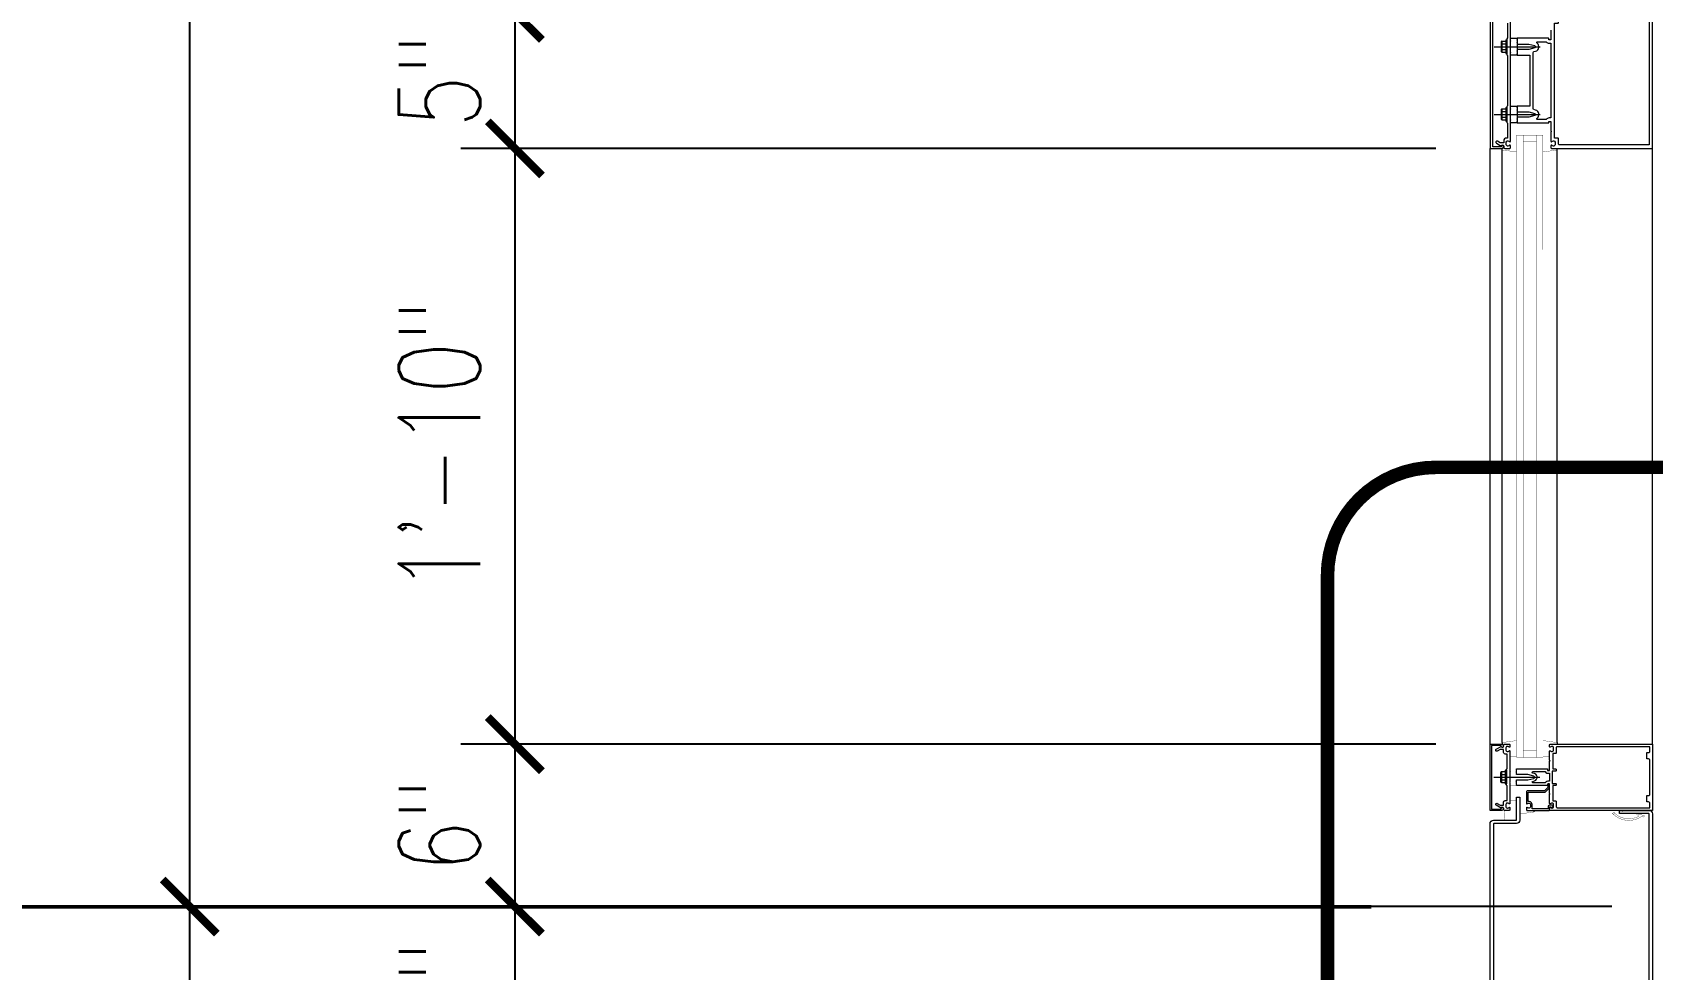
# Model space of a CAD drawing. Header units: inches. Extents: x 3850 to 5846, y -3 to 909.
# Drawn here: x 5069.4 to 5129.3, y 246.7 to 281.3 of the extents above; entities that cross this region are included whole.
import ezdxf

# ---------------------------------------------------------------- set-up
doc = ezdxf.new("R2010")
doc.units = ezdxf.units.IN
doc.header["$LTSCALE"] = 0.5
doc.header["$MEASUREMENT"] = 0
doc.linetypes.add('HIDDEN2', pattern=[0.1875, 0.125, -0.0625])
doc.layers.get('0').update_dxf_attribs({"lineweight": 18})
doc.layers.get('Defpoints').update_dxf_attribs({"color": 140, "lineweight": 18})
for name, color, linetype, lineweight in [('A-Anno-Dims', 211, 'Continuous', 18), ('A-Detl-Fine', 90, 'Continuous', 18), ('A-Detl-Iden', 151, 'Continuous', 25), ('A-Detl-Medm', 31, 'Continuous', 25), ('A-Detl-Thin', 150, 'Continuous', 18), ('A-Detl-Wide', 213, 'Continuous', 50)]:
    doc.layers.add(name, color=color, linetype=linetype, lineweight=lineweight)
doc.styles.add('Arch-Dim', font='romans.shx', dxfattribs={"width": 0.75})
doc.dimstyles.new('Aec-Arch-I-96', dxfattribs={"dimscale": 96, "dimtxt": 0.09375, "dimasz": 0.0625, "dimexe": 0.0625, "dimexo": 0.0625, "dimgap": 0.03125, "dimtad": 1, "dimdec": 4, "dimzin": 3, "dimdsep": 46, "dimlunit": 4, "dimtxsty": 'Arch-Dim', "dimblk": 'ARCHTICK', "dimcen": 0.09375, "dimazin": 2, "dimtfac": 0.75, "dimtdec": 4, "dimtix": 1, "dimtmove": 2, "dimatfit": 2, "dimfxl": 1, "dimtolj": 1, "dimtzin": 0, "dimarcsym": 0})

# ---------------------------------------------------------------- blocks, each defined once
blk = doc.blocks.new('_ArchTick')
at = {"color": 0, "linetype": 'ByBlock', "const_width": 0.15}
blk.add_lwpolyline([(-0.5, -0.5), (0.5, 0.5)], dxfattribs=at)
blk = doc.blocks.new('*D194')
at = {"layer": 'A-Anno-Dims', "color": 0, "lineweight": -2, "transparency": 16777216}
for p, q in [((5121.253, 249.002), (5073.253, 249.002)), ((5075.253, 57), (5075.253, 249.002)), ((5121.253, 57), (5073.253, 57))]:
    blk.add_line(p, q, dxfattribs=at)
at = {"layer": 'Defpoints', "color": 0, "transparency": 16777216}
for p in [(5075.253, 249.002), (5123.253, 249.002), (5123.253, 57)]:
    blk.add_point(p, dxfattribs=at)
at = {"layer": 'A-Anno-Dims', "color": 0, "lineweight": -2, "transparency": 16777216, "xscale": 2, "yscale": 2, "zscale": 2}
for p, rotation in [((5075.253, 249.002), 90), ((5075.253, 57), 270)]:
    blk.add_blockref('_ArchTick', p, dxfattribs=dict(at, rotation=rotation))
at = {"layer": 'A-Anno-Dims', "color": 0, "transparency": 16777216, "insert": (5072.467, 153.001), "char_height": 3, "attachment_point": 5, "rotation": 90, "style": 'Arch-Dim'}
blk.add_mtext('\\A1;16\'-0"', dxfattribs=at)
blk = doc.blocks.new('*D195')
at = {"layer": 'A-Anno-Dims', "color": 0, "lineweight": -2, "transparency": 16777216}
for p, q in [((5121.253, 409.004), (5073.253, 409.004)), ((5075.253, 249.002), (5075.253, 409.004)), ((5121.253, 249.002), (5073.253, 249.002))]:
    blk.add_line(p, q, dxfattribs=at)
at = {"layer": 'Defpoints', "color": 0, "transparency": 16777216}
for p in [(5075.253, 409.004), (5123.253, 409.004), (5123.253, 249.002)]:
    blk.add_point(p, dxfattribs=at)
at = {"layer": 'A-Anno-Dims', "color": 0, "lineweight": -2, "transparency": 16777216, "xscale": 2, "yscale": 2, "zscale": 2}
for p, rotation in [((5075.253, 409.004), 90), ((5075.253, 249.002), 270)]:
    blk.add_blockref('_ArchTick', p, dxfattribs=dict(at, rotation=rotation))
at = {"layer": 'A-Anno-Dims', "color": 0, "transparency": 16777216, "insert": (5072.467, 329.003), "char_height": 3, "attachment_point": 5, "rotation": 90, "style": 'Arch-Dim'}
blk.add_mtext('\\A1;13\'-4"', dxfattribs=at)
blk = doc.blocks.new('*D199')
at = {"layer": 'A-Anno-Dims', "color": 0, "lineweight": -2, "transparency": 16777216}
for p, q in [((5121.253, 810.25), (5061.252, 810.25)), ((5063.252, 57), (5063.252, 810.25)), ((5121.253, 57), (5061.252, 57))]:
    blk.add_line(p, q, dxfattribs=at)
at = {"layer": 'Defpoints', "color": 0, "transparency": 16777216}
for p in [(5063.252, 810.25), (5123.253, 810.25), (5123.253, 57)]:
    blk.add_point(p, dxfattribs=at)
at = {"layer": 'A-Anno-Dims', "color": 0, "lineweight": -2, "transparency": 16777216, "xscale": 2, "yscale": 2, "zscale": 2}
for p, rotation in [((5063.252, 810.25), 90), ((5063.252, 57), 270)]:
    blk.add_blockref('_ArchTick', p, dxfattribs=dict(at, rotation=rotation))
at = {"layer": 'A-Anno-Dims', "color": 0, "transparency": 16777216, "insert": (5059.627, 433.625), "char_height": 3, "attachment_point": 5, "rotation": 90, "style": 'Arch-Dim'}
blk.add_mtext('\\A1;62\'-9{\\H0.750000x;\\S1/4;}"', dxfattribs=at)
blk = doc.blocks.new('*D221')
at = {"layer": 'A-Detl-Wide', "color": 0, "lineweight": -2, "transparency": 16777216}
for p, q in [((5121.253, 356.003), (5085.253, 356.003)), ((5087.253, 356.003), (5087.253, 282)), ((5121.253, 282), (5085.253, 282))]:
    blk.add_line(p, q, dxfattribs=at)
at = {"layer": 'Defpoints', "color": 0, "transparency": 16777216}
for p in [(5123.253, 356.003), (5087.253, 282), (5123.253, 282)]:
    blk.add_point(p, dxfattribs=at)
at = {"layer": 'A-Detl-Wide', "color": 0, "lineweight": -2, "transparency": 16777216, "xscale": 2, "yscale": 2, "zscale": 2}
for p, rotation in [((5087.253, 356.003), 90), ((5087.253, 282), 270)]:
    blk.add_blockref('_ArchTick', p, dxfattribs=dict(at, rotation=rotation))
at = {"layer": 'A-Detl-Wide', "color": 0, "transparency": 16777216, "insert": (5084.467, 319.001), "char_height": 3, "attachment_point": 5, "rotation": 90, "style": 'Arch-Dim'}
blk.add_mtext('\\A1;6\'-2"', dxfattribs=at)
blk = doc.blocks.new('*D222')
at = {"layer": 'A-Detl-Wide', "color": 0, "lineweight": -2, "transparency": 16777216}
for p, q in [((5087.253, 282), (5087.253, 284)), ((5121.253, 282), (5085.253, 282)), ((5087.253, 282), (5087.253, 277)), ((5121.253, 277), (5085.253, 277)), ((5087.253, 277), (5087.253, 275))]:
    blk.add_line(p, q, dxfattribs=at)
at = {"layer": 'Defpoints', "color": 0, "transparency": 16777216}
for p in [(5123.253, 282), (5087.253, 277), (5123.253, 277)]:
    blk.add_point(p, dxfattribs=at)
at = {"layer": 'A-Detl-Wide', "color": 0, "lineweight": -2, "transparency": 16777216, "xscale": 2, "yscale": 2, "zscale": 2}
for p, rotation in [((5087.253, 282), 270), ((5087.253, 277), 90)]:
    blk.add_blockref('_ArchTick', p, dxfattribs=dict(at, rotation=rotation))
at = {"layer": 'A-Detl-Wide', "color": 0, "transparency": 16777216, "insert": (5084.467, 279.5), "char_height": 3, "attachment_point": 5, "rotation": 90, "style": 'Arch-Dim'}
blk.add_mtext('\\A1;5"', dxfattribs=at)
blk = doc.blocks.new('*D223')
at = {"layer": 'A-Detl-Wide', "color": 0, "lineweight": -2, "transparency": 16777216}
for p, q in [((5121.253, 277), (5085.253, 277)), ((5087.253, 277), (5087.253, 255)), ((5121.253, 255), (5085.253, 255))]:
    blk.add_line(p, q, dxfattribs=at)
at = {"layer": 'Defpoints', "color": 0, "transparency": 16777216}
for p in [(5123.253, 277), (5087.253, 255), (5123.253, 255)]:
    blk.add_point(p, dxfattribs=at)
at = {"layer": 'A-Detl-Wide', "color": 0, "lineweight": -2, "transparency": 16777216, "xscale": 2, "yscale": 2, "zscale": 2}
for p, rotation in [((5087.253, 277), 90), ((5087.253, 255), 270)]:
    blk.add_blockref('_ArchTick', p, dxfattribs=dict(at, rotation=rotation))
at = {"layer": 'A-Detl-Wide', "color": 0, "transparency": 16777216, "insert": (5084.467, 266), "char_height": 3, "attachment_point": 5, "rotation": 90, "style": 'Arch-Dim'}
blk.add_mtext('\\A1;1\'-10"', dxfattribs=at)
blk = doc.blocks.new('*D224')
at = {"layer": 'A-Detl-Wide', "color": 0, "lineweight": -2, "transparency": 16777216}
for p, q in [((5121.253, 255), (5085.253, 255)), ((5087.253, 255), (5087.253, 249.003)), ((5127.754, 249.003), (5085.253, 249.003))]:
    blk.add_line(p, q, dxfattribs=at)
at = {"layer": 'Defpoints', "color": 0, "transparency": 16777216}
for p in [(5123.253, 255), (5087.253, 249.003), (5129.754, 249.003)]:
    blk.add_point(p, dxfattribs=at)
at = {"layer": 'A-Detl-Wide', "color": 0, "lineweight": -2, "transparency": 16777216, "xscale": 2, "yscale": 2, "zscale": 2}
for p, rotation in [((5087.253, 255), 90), ((5087.253, 249.003), 270)]:
    blk.add_blockref('_ArchTick', p, dxfattribs=dict(at, rotation=rotation))
at = {"layer": 'A-Detl-Wide', "color": 0, "transparency": 16777216, "insert": (5084.467, 252.001), "char_height": 3, "attachment_point": 5, "rotation": 90, "style": 'Arch-Dim'}
blk.add_mtext('\\A1;6"', dxfattribs=at)
blk = doc.blocks.new('*D225')
at = {"layer": 'A-Detl-Wide', "color": 0, "lineweight": -2, "transparency": 16777216}
for p, q in [((5127.754, 249.003), (5085.253, 249.003)), ((5087.253, 249.003), (5087.253, 243)), ((5121.253, 243), (5085.253, 243))]:
    blk.add_line(p, q, dxfattribs=at)
at = {"layer": 'Defpoints', "color": 0, "transparency": 16777216}
for p in [(5129.754, 249.003), (5087.253, 243), (5123.253, 243)]:
    blk.add_point(p, dxfattribs=at)
at = {"layer": 'A-Detl-Wide', "color": 0, "lineweight": -2, "transparency": 16777216, "xscale": 2, "yscale": 2, "zscale": 2}
for p, rotation in [((5087.253, 249.003), 90), ((5087.253, 243), 270)]:
    blk.add_blockref('_ArchTick', p, dxfattribs=dict(at, rotation=rotation))
at = {"layer": 'A-Detl-Wide', "color": 0, "transparency": 16777216, "insert": (5084.467, 246.001), "char_height": 3, "attachment_point": 5, "rotation": 90, "style": 'Arch-Dim'}
blk.add_mtext('\\A1;6"', dxfattribs=at)

msp = doc.modelspace()

# ---------------------------------------------------------------- linework, layer by layer
at = {"layer": 'A-Detl-Fine'}
for p, q in [((5123.40825, 280.74998), (5125.10206, 280.74998)), ((5123.65936, 280.90897), (5123.65936, 280.6046)), ((5123.67165, 280.94338), (5123.69036, 280.94338)), ((5123.67165, 280.57019), (5123.69036, 280.57019)), ((5123.69036, 280.94338), (5123.69036, 280.57019)), ((5123.69428, 280.9597), (5123.83396, 280.9597)), ((5123.69428, 280.85825), (5123.83396, 280.85825)), ((5123.69428, 280.65533), (5123.83396, 280.65533)), ((5123.69428, 280.55387), (5123.83396, 280.55387)), ((5123.83396, 281.00679), (5123.87396, 281.00679)), ((5123.83396, 281.00679), (5123.83396, 280.50679)), ((5123.87396, 281.00679), (5123.87396, 280.50679)), ((5123.83396, 280.50679), (5123.87396, 280.50679)), ((5123.40825, 278.24998), (5125.10206, 278.24998)), ((5123.65936, 278.40897), (5123.65936, 278.1046)), ((5123.67165, 278.44338), (5123.69036, 278.44338)), ((5123.69036, 278.44338), (5123.69036, 278.07019)), ((5123.69428, 278.4597), (5123.83396, 278.4597)), ((5123.69428, 278.35825), (5123.83396, 278.35825)), ((5123.69428, 278.15533), (5123.83396, 278.15533)), ((5123.83396, 278.50679), (5123.83396, 278.00679)), ((5123.83396, 278.50679), (5123.87396, 278.50679)), ((5123.87396, 278.50679), (5123.87396, 278.00679)), ((5123.67165, 278.07019), (5123.69036, 278.07019)), ((5123.69428, 278.05387), (5123.83396, 278.05387)), ((5123.83396, 278.00679), (5123.87396, 278.00679)), ((5123.70252, 276.94097), (5123.70252, 277.00176)), ((5123.70291, 255.05899), (5123.70252, 276.94097)), ((5125.73466, 276.94097), (5125.73466, 276.99998)), ((5125.73505, 255.05899), (5125.73466, 276.94097)), ((5123.70291, 255.05899), (5123.70291, 254.9982)), ((5125.73505, 255.05899), (5125.73505, 254.99998)), ((5123.39157, 253.77844), (5125.08538, 253.77844)), ((5123.64267, 253.93743), (5123.64267, 253.63306)), ((5123.65497, 253.97184), (5123.67367, 253.97184)), ((5123.65497, 253.59865), (5123.67367, 253.59865)), ((5123.67367, 253.97184), (5123.67367, 253.59865)), ((5123.6776, 253.98816), (5123.81728, 253.98816)), ((5123.6776, 253.88671), (5123.81728, 253.88671)), ((5123.6776, 253.68379), (5123.81728, 253.68379)), ((5123.81728, 254.03525), (5123.85728, 254.03525)), ((5123.81728, 254.03525), (5123.81728, 253.53525)), ((5123.85728, 254.03525), (5123.85728, 253.53525)), ((5123.6776, 253.58233), (5123.81728, 253.58233)), ((5123.81728, 253.53525), (5123.85728, 253.53525)), ((5124.87998, 252.49791), (5124.87998, 252.55655))]:
    msp.add_line(p, q, dxfattribs=at)
for points in [[(5124.00275, 281.06298), (5124.25275, 281.06298), (5124.25275, 280.43698), (5124.00275, 280.43698)], [(5124.00275, 278.56298), (5124.25275, 278.56298), (5124.25275, 277.93698), (5124.00275, 277.93698)]]:
    msp.add_lwpolyline(points, close=True, dxfattribs=at)
at = {"layer": 'A-Detl-Fine', "const_width": 0.01111}
for points in [[(5124.23022, 276.86619), (5123.70252, 276.94097)], [(5123.98591, 277.46867), (5124.23022, 277.46867)], [(5125.45127, 277.46867), (5125.20695, 277.46867)], [(5125.20695, 276.86619), (5125.73466, 276.94097)], [(5124.23061, 255.13377), (5123.70291, 255.05899)], [(5125.20734, 255.13377), (5125.73505, 255.05899)], [(5123.9863, 254.53129), (5124.23061, 254.53129)], [(5125.45166, 254.53129), (5125.20734, 254.53129)], [(5124.23037, 254.08431), (5123.98607, 254.08431)], [(5123.98607, 253.47257), (5124.23037, 253.47257)], [(5124.59659, 253.02561), (5124.35228, 253.02561)], [(5123.78952, 252.37798), (5123.78678, 252.44095), (5123.77855, 252.50331), (5123.76483, 252.56446)], [(5123.98583, 252.90911), (5124.23014, 252.90911)], [(5124.23014, 252.5573), (5123.98583, 252.5573)], [(5124.35228, 252.42311), (5124.87998, 252.49791)], [(5124.87998, 252.55655), (5124.76699, 252.55655)], [(5128.12361, 252.55692), (5127.17669, 252.55692)], [(5127.17669, 252.55692), (5127.17669, 252.45919)], [(5127.17669, 252.45919), (5127.76303, 252.45919)], [(5127.76312, 252.45736), (5127.80696, 252.41263), (5127.85413, 252.3714), (5127.90433, 252.33384), (5127.95724, 252.3001), (5128.01254, 252.27034), (5128.0699, 252.24472), (5128.12902, 252.22341), (5128.18957, 252.20655), (5128.25124, 252.19432), (5128.3137, 252.18686), (5128.37664, 252.18433)], [(5127.8111, 252.49634), (5128.15392, 252.49634)], [(5127.81131, 252.49486), (5127.85606, 252.44954), (5127.90438, 252.40831), (5127.95591, 252.37132), (5128.01031, 252.33875), (5128.06719, 252.31075), (5128.12623, 252.28748), (5128.18704, 252.2691), (5128.24929, 252.25577), (5128.31261, 252.24766), (5128.37664, 252.24492)], [(5128.12361, 252.55692), (5128.13888, 252.55278), (5128.14975, 252.5419), (5128.1539, 252.52664)], [(5128.15392, 252.49634), (5128.15392, 252.52664)], [(5128.66224, 252.43561), (5128.65738, 252.43429), (5128.65392, 252.43083), (5128.65261, 252.42598)], [(5128.65261, 252.42598), (5128.65307, 252.42305), (5128.65439, 252.42042), (5128.65644, 252.41831)], [(5128.65642, 252.41829), (5128.75062, 252.34302)], [(5128.66477, 252.43527), (5128.66394, 252.43544), (5128.66308, 252.43556), (5128.66224, 252.43561)], [(5128.92975, 252.36951), (5128.66477, 252.43529)], [(5123.76483, 252.1915), (5123.77855, 252.25265), (5123.78678, 252.31501), (5123.78952, 252.37798)], [(5128.37664, 252.24492), (5128.45505, 252.24913), (5128.5326, 252.26148), (5128.60844, 252.28155), (5128.68171, 252.3089), (5128.75155, 252.34311)], [(5128.37664, 252.18433), (5128.44694, 252.18762), (5128.51702, 252.19726), (5128.58625, 252.2129), (5128.65402, 252.23423), (5128.71972, 252.26089), (5128.78272, 252.29255), (5128.8424, 252.32888)], [(5128.84221, 252.32881), (5128.91514, 252.3107)], [(5128.91518, 252.31068), (5128.91716, 252.31037), (5128.91926, 252.31016), (5128.92133, 252.31008)], [(5128.92133, 252.31008), (5128.9366, 252.31423), (5128.94748, 252.32511), (5128.95163, 252.34039)], [(5128.95163, 252.34039), (5128.94882, 252.35311), (5128.94114, 252.36332), (5128.92973, 252.36951)]]:
    msp.add_lwpolyline(points, dxfattribs=at)
at = {"layer": 'A-Detl-Fine', "linetype": 'Continuous', "const_width": 0.01111}
for points in [[(5124.23037, 254.02324), (5124.23037, 254.08431)], [(5124.23037, 253.47257), (5124.23037, 253.53366)]]:
    msp.add_lwpolyline(points, dxfattribs=at)
at = {"layer": 'A-Detl-Fine'}
for centre, radius, start, end in [((5123.71367, 280.90897), 0.05431, 110.9107, 249.0893), ((5123.71367, 280.6046), 0.05431, 110.9107, 249.0893), ((5123.82421, 280.75679), 0.16485, 142.0123, 217.9877), ((5123.71367, 278.40897), 0.05431, 110.9107, 249.0893), ((5123.71367, 278.1046), 0.05431, 110.9107, 249.0893), ((5123.82421, 278.25679), 0.16485, 142.0123, 217.9877), ((5123.69698, 253.93743), 0.05431, 110.9107, 249.0893), ((5123.69698, 253.63306), 0.05431, 110.9107, 249.0893), ((5123.80752, 253.78525), 0.16485, 142.0123, 217.9877)]:
    msp.add_arc(centre, radius, start, end, dxfattribs=at)
at = {"layer": 'A-Detl-Iden', "linetype": 'HIDDEN2', "const_width": 0.5, "flags": 128}
msp.add_lwpolyline([(5117.25316, 188.24998, 0.41421356), (5121.25316, 184.24998), (5253.67344, 184.24998, 0.41421356), (5257.67344, 188.24998), (5257.67344, 261.22074, 0.41421356), (5253.67344, 265.22074), (5121.25316, 265.22074, 0.41421356), (5117.25316, 261.22074)], format="xyb", close=True, dxfattribs=at)
at = {"layer": 'A-Detl-Medm', "linetype": 'Continuous', "const_width": 0.01111}
for points in [[(5124.23056, 254.51137), (5124.22998, 277.48859)], [(5125.2072, 277.48859), (5124.22998, 277.48859)], [(5124.47488, 254.51137), (5124.47429, 277.48859)], [(5124.9629, 277.2443), (5124.47429, 277.2443)], [(5124.9629, 277.48859), (5124.96349, 254.51137)], [(5125.2072, 277.48859), (5125.20759, 254.51137)], [(5125.20759, 254.51137), (5124.23037, 254.51137)], [(5124.96329, 254.75567), (5124.47468, 254.75567)]]:
    msp.add_lwpolyline(points, dxfattribs=at)
at = {"layer": 'A-Detl-Thin'}
for p, q in [((5123.25314, 254.99998), (5123.25275, 276.99998)), ((5123.68664, 277.00002), (5123.71621, 277.00803)), ((5123.68664, 276.99998), (5123.68664, 277.00002)), ((5129.25346, 254.99998), (5129.25292, 276.99969)), ((5123.25314, 252.55692), (5123.25314, 254.99998)), ((5123.25314, 254.99998), (5123.68703, 254.99998)), ((5123.6675, 254.9511), (5123.31178, 254.9511)), ((5123.31178, 254.9511), (5123.31178, 252.60578)), ((5123.6675, 254.9218), (5123.6675, 254.9511)), ((5123.66752, 254.9218), (5123.6675, 254.9218)), ((5123.67285, 254.90209), (5123.66752, 254.9218)), ((5123.68686, 254.88808), (5123.67285, 254.90209)), ((5123.70657, 254.88274), (5123.68686, 254.88808)), ((5123.68703, 254.99998), (5123.68703, 254.99994)), ((5123.68703, 254.99994), (5123.7166, 254.99193)), ((5123.72628, 254.88807), (5123.70657, 254.88274)), ((5123.7166, 254.99193), (5123.73762, 254.97091)), ((5123.74029, 254.90208), (5123.72628, 254.88807)), ((5123.73762, 254.97091), (5123.74565, 254.94134)), ((5123.74563, 254.9218), (5123.74029, 254.90208)), ((5123.74567, 254.9218), (5123.74563, 254.9218)), ((5123.74565, 254.94134), (5123.74567, 254.94134)), ((5123.74567, 254.94134), (5123.74567, 254.9218)), ((5125.45188, 254.9003), (5125.45188, 254.98043)), ((5125.45188, 254.98043), (5125.45192, 254.98043)), ((5125.45192, 254.9003), (5125.45188, 254.9003)), ((5125.45192, 254.98043), (5125.45458, 254.99028)), ((5125.45636, 254.88977), (5125.45192, 254.9003)), ((5125.45458, 254.99028), (5125.46158, 254.99728)), ((5125.46635, 254.88564), (5125.45636, 254.88977)), ((5125.46158, 254.99728), (5125.47143, 254.99994)), ((5125.47693, 254.89), (5125.46635, 254.88564)), ((5125.47143, 254.99994), (5125.47143, 254.99998)), ((5125.47143, 254.99998), (5129.25329, 254.99998)), ((5125.47698, 254.88998), (5125.47693, 254.89)), ((5125.49528, 254.90409), (5125.47698, 254.88998)), ((5125.51644, 254.91289), (5125.49528, 254.90409)), ((5125.53935, 254.9159), (5125.51644, 254.91289)), ((5125.54961, 254.91592), (5125.53935, 254.91592)), ((5125.53935, 254.91592), (5125.53935, 254.9159)), ((5125.57427, 254.90926), (5125.54961, 254.91592)), ((5125.5918, 254.89172), (5125.57427, 254.90926)), ((5125.59845, 254.86707), (5125.5918, 254.89172)), ((5125.59847, 254.86707), (5125.59845, 254.86707)), ((5125.59847, 254.78108), (5125.59847, 254.86707)), ((5125.69622, 254.87294), (5125.6962, 254.87294)), ((5125.6962, 254.87294), (5125.6962, 254.6726)), ((5125.70021, 254.88773), (5125.69622, 254.87294)), ((5125.71072, 254.89824), (5125.70021, 254.88773)), ((5125.72551, 254.90223), (5125.71072, 254.89824)), ((5129.15556, 254.90225), (5125.72551, 254.90225)), ((5125.72551, 254.90225), (5125.72551, 254.90223)), ((5129.15556, 254.7459), (5129.15556, 254.90225)), ((5129.25329, 254.99998), (5129.25329, 252.55692)), ((5125.45188, 254.40387), (5125.45188, 254.74785)), ((5125.45188, 254.74785), (5125.45192, 254.74785)), ((5125.46655, 254.38921), (5125.45188, 254.40387)), ((5125.45188, 254.37455), (5125.46655, 254.38921)), ((5125.45188, 254.03546), (5125.45188, 254.37455)), ((5125.45192, 254.74785), (5125.45636, 254.75838)), ((5125.45636, 254.75838), (5125.46635, 254.7625)), ((5125.46635, 254.7625), (5125.47693, 254.75815)), ((5125.47693, 254.75815), (5125.47693, 254.75821)), ((5125.47693, 254.75821), (5125.49523, 254.74407)), ((5125.49523, 254.74407), (5125.5164, 254.73526)), ((5125.5164, 254.73526), (5125.53933, 254.73223)), ((5125.53933, 254.73223), (5125.53935, 254.73221)), ((5125.53935, 254.73221), (5125.54961, 254.73221)), ((5125.54961, 254.73223), (5125.57427, 254.73889)), ((5125.54961, 254.73221), (5125.54961, 254.73223)), ((5125.67665, 254.65305), (5125.57404, 254.65305)), ((5125.57404, 254.65305), (5125.57404, 254.08431)), ((5125.57427, 254.73889), (5125.5918, 254.75642)), ((5125.5918, 254.75642), (5125.59845, 254.78108)), ((5125.59845, 254.78108), (5125.59847, 254.78108)), ((5125.6865, 254.65575), (5125.67665, 254.65309)), ((5125.67665, 254.65309), (5125.67665, 254.65305)), ((5125.6935, 254.66275), (5125.6865, 254.65575)), ((5125.69618, 254.6726), (5125.6935, 254.66275)), ((5125.6962, 254.6726), (5125.69618, 254.6726)), ((5129.03829, 254.45761), (5129.03829, 254.68726)), ((5129.03829, 254.68726), (5129.09693, 254.68726)), ((5129.09693, 254.45761), (5129.03829, 254.45761)), ((5129.09693, 254.68728), (5129.12651, 254.69528)), ((5129.09693, 254.68726), (5129.09693, 254.68728)), ((5129.09693, 254.45759), (5129.09693, 254.45761)), ((5129.12651, 254.44959), (5129.09693, 254.45759)), ((5129.12651, 254.69528), (5129.14754, 254.71632)), ((5129.14754, 254.42856), (5129.12651, 254.44959)), ((5129.14754, 254.71632), (5129.15553, 254.7459)), ((5129.15553, 254.39897), (5129.14754, 254.42856)), ((5129.15553, 254.7459), (5129.15556, 254.7459)), ((5129.15556, 254.39897), (5129.15553, 254.39897)), ((5129.15556, 253.15791), (5129.15556, 254.39897)), ((5124.2157, 254.03057), (5124.23037, 254.04522)), ((5124.23037, 254.01591), (5124.2157, 254.03057)), ((5124.2157, 253.92991), (5124.23037, 253.94457)), ((5124.23037, 253.91526), (5124.2157, 253.92991)), ((5124.2157, 253.62697), (5124.23037, 253.64164)), ((5124.23037, 253.61231), (5124.2157, 253.62697)), ((5124.23037, 254.04522), (5124.23037, 254.08431)), ((5124.23037, 254.08431), (5125.36785, 254.08431)), ((5124.23037, 253.94457), (5124.23037, 254.01591)), ((5124.23037, 253.87617), (5124.23037, 253.91526)), ((5124.65057, 253.87617), (5124.23037, 253.87617)), ((5124.23037, 253.64164), (5124.23037, 253.68073)), ((5124.23037, 253.68073), (5124.65057, 253.68073)), ((5124.23037, 253.54099), (5124.23037, 253.61231)), ((5124.86371, 253.81905), (5124.65057, 253.87617)), ((5124.65057, 253.68073), (5124.86371, 253.73783)), ((5124.81076, 253.94786), (5124.81416, 253.9736)), ((5124.83111, 253.92897), (5124.81076, 253.94786)), ((5124.81077, 253.60904), (5124.83113, 253.62791)), ((5124.81416, 253.58329), (5124.81077, 253.60904)), ((5124.81416, 253.9736), (5124.8387, 253.98656)), ((5124.83113, 253.92895), (5124.83111, 253.92897)), ((5124.88902, 253.91345), (5124.83113, 253.92895)), ((5124.83113, 253.62793), (5124.88902, 253.64345)), ((5124.83113, 253.62791), (5124.83113, 253.62793)), ((5124.8387, 253.98656), (5124.8387, 253.9866)), ((5124.8387, 253.9866), (5125.29165, 253.9866)), ((5124.86371, 253.81903), (5124.86371, 253.81905)), ((5124.8914, 253.79552), (5124.86371, 253.81903)), ((5124.86371, 253.73785), (5124.8914, 253.76136)), ((5124.86371, 253.73783), (5124.86371, 253.73785)), ((5124.889, 253.91343), (5124.88902, 253.91345)), ((5124.93975, 253.88879), (5124.889, 253.91343)), ((5124.889, 253.64345), (5124.93975, 253.66809)), ((5124.88902, 253.64345), (5124.889, 253.64345)), ((5124.8914, 253.76136), (5124.8914, 253.79552)), ((5124.97358, 253.85022), (5124.93975, 253.88879)), ((5124.93975, 253.66809), (5124.97358, 253.70666)), ((5124.9905, 253.8033), (5124.97358, 253.85022)), ((5124.97358, 253.70666), (5124.9905, 253.75359)), ((5124.9905, 253.75359), (5124.9905, 253.8033)), ((5125.29165, 253.9866), (5125.29165, 253.98664)), ((5125.29165, 253.98664), (5125.31562, 253.95543)), ((5125.31567, 253.60153), (5125.29166, 253.57034)), ((5125.31562, 253.95543), (5125.34866, 253.93518)), ((5125.34872, 253.62175), (5125.31567, 253.60153)), ((5125.34866, 253.93518), (5125.38735, 253.92798)), ((5125.38741, 253.62892), (5125.34872, 253.62175)), ((5125.36785, 254.08431), (5125.37277, 254.08297)), ((5125.37277, 254.08297), (5125.37627, 254.07947)), ((5125.37627, 254.07947), (5125.37761, 254.07455)), ((5125.37761, 254.07455), (5125.37763, 254.07455)), ((5125.37763, 254.07455), (5125.37763, 254.03546)), ((5125.37763, 254.03546), (5125.37765, 254.03546)), ((5125.37765, 254.03546), (5125.37897, 254.03053)), ((5125.37897, 254.03053), (5125.38247, 254.02703)), ((5125.38247, 254.02703), (5125.38739, 254.02571)), ((5125.38735, 253.92798), (5125.38739, 253.92796)), ((5125.38739, 254.02571), (5125.38739, 254.02567)), ((5125.38739, 254.02567), (5125.44212, 254.02567)), ((5125.38739, 253.92796), (5125.45188, 253.92796)), ((5125.45188, 253.62894), (5125.38739, 253.62894)), ((5125.38739, 253.62894), (5125.38741, 253.62892)), ((5125.44212, 254.02569), (5125.44705, 254.02703)), ((5125.44212, 254.02567), (5125.44212, 254.02569)), ((5125.44705, 254.02703), (5125.45055, 254.03053)), ((5125.45055, 254.03053), (5125.45188, 254.03546)), ((5125.45188, 253.92796), (5125.45188, 253.62894)), ((5125.67665, 254.00615), (5125.54961, 254.00615)), ((5125.54961, 254.00615), (5125.54961, 253.55076)), ((5125.57404, 254.08431), (5125.67665, 254.08431)), ((5125.67665, 254.08431), (5125.67665, 254.08429)), ((5125.67665, 254.08429), (5125.6865, 254.08162)), ((5125.6865, 254.00883), (5125.67665, 254.00617)), ((5125.67665, 254.00617), (5125.67665, 254.00615)), ((5125.6865, 254.08162), (5125.6935, 254.07461)), ((5125.6935, 254.01583), (5125.6865, 254.00883)), ((5125.6935, 254.07461), (5125.69616, 254.06477)), ((5125.69618, 254.02567), (5125.6935, 254.01583)), ((5125.69616, 254.06477), (5125.6962, 254.06477)), ((5125.6962, 254.02567), (5125.69618, 254.02567)), ((5125.6962, 254.06477), (5125.6962, 254.02567)), ((5124.2157, 253.52633), (5124.23037, 253.54099)), ((5124.23037, 253.51166), (5124.2157, 253.52633)), ((5124.23037, 253.47257), (5124.23037, 253.51166)), ((5125.36785, 253.47257), (5124.23037, 253.47257)), ((5124.59686, 253.22341), (5124.59682, 253.22339)), ((5124.59682, 253.22339), (5124.59682, 252.80904)), ((5124.60485, 253.25299), (5124.59686, 253.22341)), ((5124.62588, 253.27401), (5124.60485, 253.25299)), ((5124.65546, 253.28199), (5124.62588, 253.27401)), ((5125.26329, 253.28201), (5124.65546, 253.28201)), ((5124.65546, 253.28201), (5124.65546, 253.28199)), ((5124.65546, 252.88331), (5124.65546, 253.22339)), ((5124.65546, 253.22339), (5125.26329, 253.22339)), ((5124.8387, 253.57032), (5124.81416, 253.58329)), ((5124.8387, 253.5703), (5124.8387, 253.57032)), ((5125.29165, 253.5703), (5124.8387, 253.5703)), ((5125.38544, 253.40417), (5125.26329, 253.28201)), ((5125.26329, 253.22339), (5125.2785, 253.2254)), ((5125.2785, 253.2254), (5125.29256, 253.23122)), ((5125.29166, 253.57034), (5125.29165, 253.5703)), ((5125.29256, 253.23122), (5125.30474, 253.24056)), ((5125.30474, 253.24056), (5125.30476, 253.24056)), ((5125.30476, 253.24056), (5125.42689, 253.3627)), ((5125.37277, 253.47394), (5125.36785, 253.47261)), ((5125.36785, 253.47261), (5125.36785, 253.47257)), ((5125.37627, 253.47743), (5125.37277, 253.47394)), ((5125.37761, 253.48235), (5125.37627, 253.47743)), ((5125.37763, 253.48235), (5125.37761, 253.48235)), ((5125.37765, 253.52144), (5125.37763, 253.52144)), ((5125.37763, 253.52144), (5125.37763, 253.48235)), ((5125.37897, 253.52637), (5125.37765, 253.52144)), ((5125.38247, 253.52987), (5125.37897, 253.52637)), ((5125.38739, 253.53119), (5125.38247, 253.52987)), ((5125.38548, 253.51166), (5125.38544, 253.51166)), ((5125.38544, 253.51166), (5125.38544, 253.40417)), ((5125.38814, 253.52151), (5125.38548, 253.51166)), ((5125.44212, 253.53121), (5125.38739, 253.53121)), ((5125.38739, 253.53121), (5125.38739, 253.53119)), ((5125.39514, 253.52851), (5125.38814, 253.52151)), ((5125.40499, 253.53117), (5125.39514, 253.52851)), ((5125.42454, 253.53121), (5125.40499, 253.53121)), ((5125.40499, 253.53121), (5125.40499, 253.53117)), ((5125.42454, 253.53119), (5125.42454, 253.53121)), ((5125.43439, 253.52852), (5125.42454, 253.53119)), ((5125.42689, 253.36272), (5125.43623, 253.3749)), ((5125.42689, 253.3627), (5125.42689, 253.36272)), ((5125.4414, 253.52151), (5125.43439, 253.52852)), ((5125.43623, 253.3749), (5125.44206, 253.38896)), ((5125.44407, 253.51166), (5125.4414, 253.52151)), ((5125.44206, 253.38896), (5125.44407, 253.40417)), ((5125.44705, 253.52987), (5125.44212, 253.53121)), ((5125.44408, 253.51166), (5125.44407, 253.51166)), ((5125.44407, 253.40417), (5125.44408, 253.40417)), ((5125.44408, 253.40417), (5125.44408, 253.51166)), ((5125.45055, 253.52637), (5125.44705, 253.52987)), ((5125.45188, 253.52144), (5125.45055, 253.52637)), ((5125.45188, 253.18234), (5125.45188, 253.52144)), ((5125.46655, 253.16769), (5125.45188, 253.18234)), ((5125.45188, 253.15303), (5125.46655, 253.16769)), ((5125.45188, 252.80904), (5125.45188, 253.15303)), ((5125.54961, 253.55076), (5125.67665, 253.55076)), ((5125.67665, 253.47257), (5125.57404, 253.47257)), ((5125.57404, 253.47257), (5125.57404, 252.90383)), ((5125.67665, 253.55076), (5125.67665, 253.55074)), ((5125.67665, 253.55074), (5125.6865, 253.54806)), ((5125.6865, 253.47527), (5125.67665, 253.47261)), ((5125.67665, 253.47261), (5125.67665, 253.47257)), ((5125.6865, 253.54806), (5125.6935, 253.54106)), ((5125.6935, 253.48227), (5125.6865, 253.47527)), ((5125.6935, 253.54106), (5125.69616, 253.53121)), ((5125.69618, 253.49212), (5125.6935, 253.48227)), ((5125.69616, 253.53121), (5125.6962, 253.53121)), ((5125.6962, 253.49212), (5125.69618, 253.49212)), ((5125.6962, 253.53121), (5125.6962, 253.49212)), ((5129.03829, 252.86964), (5129.03829, 253.09927)), ((5129.03829, 253.09927), (5129.09693, 253.09927)), ((5129.09693, 253.09929), (5129.12651, 253.10729)), ((5129.09693, 253.09927), (5129.09693, 253.09929)), ((5129.12651, 253.10729), (5129.14754, 253.12833)), ((5129.14754, 253.12833), (5129.15553, 253.15791)), ((5129.15553, 253.15791), (5129.15556, 253.15791)), ((5123.68703, 252.55692), (5123.25314, 252.55692)), ((5123.31178, 252.60578), (5123.6675, 252.60578)), ((5123.6675, 252.60578), (5123.6675, 252.63511)), ((5123.6675, 252.63511), (5123.66752, 252.63511)), ((5123.66752, 252.63511), (5123.67286, 252.65483)), ((5123.67286, 252.65483), (5123.68686, 252.66883)), ((5123.68686, 252.66883), (5123.70657, 252.67416)), ((5123.7166, 252.56497), (5123.68703, 252.55696)), ((5123.68703, 252.55696), (5123.68703, 252.55692)), ((5123.70657, 252.67416), (5123.72628, 252.66882)), ((5123.73762, 252.58599), (5123.7166, 252.56497)), ((5123.72628, 252.66882), (5123.74029, 252.65481)), ((5123.74563, 252.61556), (5123.73762, 252.58599)), ((5123.74029, 252.65481), (5123.74563, 252.63511)), ((5123.74563, 252.63511), (5123.74567, 252.63511)), ((5123.74567, 252.61556), (5123.74563, 252.61556)), ((5123.74567, 252.63511), (5123.74567, 252.61556)), ((5124.59682, 252.80904), (5124.59686, 252.80904)), ((5124.59686, 252.6566), (5124.59682, 252.6566)), ((5124.59682, 252.6566), (5124.59682, 252.57647)), ((5124.59682, 252.57647), (5124.59686, 252.57647)), ((5124.59686, 252.80904), (5124.60129, 252.7985)), ((5124.60129, 252.66713), (5124.59686, 252.6566)), ((5124.59686, 252.57647), (5124.59951, 252.56662)), ((5124.59951, 252.56662), (5124.60651, 252.55962)), ((5124.60129, 252.7985), (5124.61129, 252.79437)), ((5124.61129, 252.67126), (5124.60129, 252.66713)), ((5124.60651, 252.55962), (5124.61637, 252.55696)), ((5124.61129, 252.79437), (5124.62186, 252.79873)), ((5124.62186, 252.66691), (5124.61129, 252.67126)), ((5124.61637, 252.55696), (5124.61637, 252.55692)), ((5124.61637, 252.55692), (5125.43236, 252.55692)), ((5124.62186, 252.79873), (5124.6219, 252.79871)), ((5124.64018, 252.65285), (5124.62186, 252.66696)), ((5124.62186, 252.66696), (5124.62186, 252.66691)), ((5124.6219, 252.79871), (5124.64022, 252.81282)), ((5124.66134, 252.64403), (5124.64018, 252.65285)), ((5124.64022, 252.81282), (5124.66138, 252.82162)), ((5124.69455, 252.88331), (5124.65546, 252.88331)), ((5124.68426, 252.64098), (5124.66134, 252.64403)), ((5124.66138, 252.82162), (5124.68428, 252.82466)), ((5124.68428, 252.64096), (5124.68426, 252.64098)), ((5124.68428, 252.82466), (5124.68428, 252.82467)), ((5124.68428, 252.82467), (5124.69455, 252.82467)), ((5124.69455, 252.64096), (5124.68428, 252.64096)), ((5124.69455, 252.8833), (5124.69455, 252.88331)), ((5124.7488, 252.86864), (5124.69455, 252.8833)), ((5124.69455, 252.82467), (5124.69455, 252.82466)), ((5124.69455, 252.82466), (5124.71919, 252.81798)), ((5124.71919, 252.64766), (5124.69455, 252.64098)), ((5124.69455, 252.64098), (5124.69455, 252.64096)), ((5124.71919, 252.81798), (5124.73671, 252.80046)), ((5124.73671, 252.66517), (5124.71919, 252.64766)), ((5124.73671, 252.80046), (5124.74339, 252.77582)), ((5124.74339, 252.68981), (5124.73671, 252.66517)), ((5124.74339, 252.77582), (5124.74341, 252.77582)), ((5124.74341, 252.68981), (5124.74339, 252.68981)), ((5124.74341, 252.77582), (5124.74341, 252.68981)), ((5124.78737, 252.83007), (5124.7488, 252.86864)), ((5124.80202, 252.77582), (5124.78737, 252.83007)), ((5124.80204, 252.77582), (5124.80202, 252.77582)), ((5124.80204, 252.61556), (5124.80204, 252.77582)), ((5125.39326, 252.61556), (5124.80204, 252.61556)), ((5125.39328, 252.69083), (5125.39326, 252.69081)), ((5125.39326, 252.69081), (5125.39326, 252.61556)), ((5125.40128, 252.7204), (5125.39328, 252.69083)), ((5125.4223, 252.74143), (5125.40128, 252.7204)), ((5125.45188, 252.74941), (5125.4223, 252.74143)), ((5125.43236, 252.55694), (5125.44221, 252.55961)), ((5125.43236, 252.55692), (5125.43236, 252.55694)), ((5125.44221, 252.55961), (5125.44921, 252.56662)), ((5125.44921, 252.56662), (5125.45188, 252.57647)), ((5125.45192, 252.80904), (5125.45188, 252.80904)), ((5125.54961, 252.74943), (5125.45188, 252.74943)), ((5125.45188, 252.74943), (5125.45188, 252.74941)), ((5125.45188, 252.69081), (5125.50076, 252.69081)), ((5125.45188, 252.57647), (5125.45188, 252.69081)), ((5125.45188, 252.57647), (5125.45188, 252.6566)), ((5125.45188, 252.6566), (5125.45192, 252.6566)), ((5125.45192, 252.57647), (5125.45188, 252.57647)), ((5125.45636, 252.7985), (5125.45192, 252.80904)), ((5125.45192, 252.6566), (5125.45636, 252.66713)), ((5125.45458, 252.56662), (5125.45192, 252.57647)), ((5125.46158, 252.55962), (5125.45458, 252.56662)), ((5125.46635, 252.79438), (5125.45636, 252.7985)), ((5125.45636, 252.66713), (5125.46635, 252.67126)), ((5125.47143, 252.55696), (5125.46158, 252.55962)), ((5125.47693, 252.79873), (5125.46635, 252.79438)), ((5125.46635, 252.67126), (5125.47693, 252.66691)), ((5125.47143, 252.55692), (5125.47143, 252.55696)), ((5129.25329, 252.55692), (5125.47143, 252.55692)), ((5125.47698, 252.79873), (5125.47693, 252.79873)), ((5125.47693, 252.66691), (5125.47693, 252.66696)), ((5125.47693, 252.66696), (5125.49523, 252.65282)), ((5125.49528, 252.81284), (5125.47698, 252.79873)), ((5125.49523, 252.65282), (5125.5164, 252.64401)), ((5125.51644, 252.82164), (5125.49528, 252.81284)), ((5125.50076, 252.69081), (5125.50076, 252.67126)), ((5125.50076, 252.67126), (5125.50078, 252.67126)), ((5125.50078, 252.67126), (5125.50493, 252.661)), ((5125.50493, 252.661), (5125.51447, 252.65663)), ((5125.51447, 252.65663), (5125.52496, 252.66019)), ((5125.5164, 252.64401), (5125.53933, 252.64098)), ((5125.53935, 252.82466), (5125.51644, 252.82164)), ((5125.52496, 252.66019), (5125.52498, 252.66015)), ((5125.52498, 252.66015), (5125.56877, 252.69792)), ((5125.53933, 252.64098), (5125.53935, 252.64096)), ((5125.54961, 252.82467), (5125.53935, 252.82467)), ((5125.53935, 252.82467), (5125.53935, 252.82466)), ((5125.53935, 252.64096), (5125.54961, 252.64096)), ((5125.57427, 252.81801), (5125.54961, 252.82467)), ((5125.57122, 252.74002), (5125.54961, 252.74943)), ((5125.54961, 252.64096), (5125.57427, 252.64762)), ((5125.56875, 252.69793), (5125.57898, 252.71917)), ((5125.56877, 252.69792), (5125.56875, 252.69793)), ((5125.57898, 252.71917), (5125.57122, 252.74002)), ((5125.57404, 252.90383), (5125.67665, 252.90383)), ((5125.5918, 252.80048), (5125.57427, 252.81801)), ((5125.57427, 252.64762), (5125.5918, 252.66516)), ((5125.59845, 252.77582), (5125.5918, 252.80048)), ((5125.5918, 252.66516), (5125.59845, 252.68981)), ((5125.59847, 252.77582), (5125.59845, 252.77582)), ((5125.59845, 252.68981), (5125.59847, 252.68981)), ((5125.59847, 252.68981), (5125.59847, 252.77582)), ((5125.67665, 252.90383), (5125.67665, 252.90381)), ((5125.67665, 252.90381), (5125.6865, 252.90114)), ((5125.6865, 252.90114), (5125.6935, 252.89413)), ((5125.6935, 252.89413), (5125.69616, 252.88428)), ((5125.69616, 252.88428), (5125.6962, 252.88428)), ((5125.6962, 252.88428), (5125.6962, 252.68396)), ((5125.6962, 252.68396), (5125.69622, 252.68396)), ((5125.69622, 252.68396), (5125.7002, 252.66918)), ((5125.7002, 252.66918), (5125.71071, 252.65867)), ((5125.71071, 252.65867), (5125.72551, 252.65467)), ((5125.72551, 252.65467), (5125.72551, 252.65465)), ((5125.72551, 252.65465), (5129.15556, 252.65465)), ((5129.09693, 252.86964), (5129.03829, 252.86964)), ((5129.09693, 252.86962), (5129.09693, 252.86964)), ((5129.12651, 252.86162), (5129.09693, 252.86962)), ((5129.14754, 252.84058), (5129.12651, 252.86162)), ((5129.15553, 252.811), (5129.14754, 252.84058)), ((5129.15556, 252.811), (5129.15553, 252.811)), ((5129.15556, 252.65465), (5129.15556, 252.811))]:
    msp.add_line(p, q, dxfattribs=at)
for points in [[(5123.67675, 277.06198), (5123.35275, 277.06198), (5123.35275, 281.93798), (5123.67675, 281.93798), (5123.67675, 281.91998, 1), (5123.75675, 281.91998), (5123.75675, 281.93998, 0.41421356), (5123.69675, 281.99998), (5123.25275, 281.99998), (5123.25275, 276.99998), (5123.69675, 276.99998, 0.41421356), (5123.75675, 277.05998), (5123.75675, 277.07998, 1), (5123.67675, 277.07998)], [(5125.75775, 281.61998, 0.41421356), (5125.77775, 281.63998), (5125.77775, 281.84498, -0.41421356), (5125.80775, 281.87498), (5129.12844, 281.87498), (5129.12844, 277.12498), (5125.80775, 277.12498, -0.41421356), (5125.77775, 277.15498), (5125.77775, 277.35998, 0.41421356), (5125.75775, 277.37998), (5125.62775, 277.37998), (5125.62775, 281.61998)], [(5124.86751, 280.57008), (5124.93322, 280.58768, 0.62443753), (5124.99101, 280.88404, -0.7194255), (5125.0091, 280.93798), (5125.3245, 280.93798, 0.25049165), (5125.43675, 280.87798), (5125.50275, 280.87798), (5125.50275, 278.12198), (5125.43675, 278.12198, 0.25049165), (5125.3245, 278.06198), (5125.0091, 278.06198, -0.7194255), (5124.99101, 278.11592, 0.62443753), (5124.93322, 278.41228), (5124.86751, 278.42988, -0.33945426), (5124.84527, 278.45886), (5124.84527, 280.5411, -0.33945426)], [(5123.25316, 245.93449), (5123.25316, 252.06547, -0.41421356), (5123.37816, 252.19047), (5124.21474, 252.19047, 0.41421356), (5124.23037, 252.20609), (5124.23037, 253.04554), (5124.35252, 253.04554), (5124.35252, 252.19331, -0.41421356), (5124.22752, 252.06831), (5123.39094, 252.06831, 0.41421356), (5123.37532, 252.05269), (5123.37532, 245.94728, 0.41421356), (5123.39094, 245.93165), (5124.22752, 245.93165, -0.41421356), (5124.35252, 245.80665), (5124.35252, 244.95443), (5124.23037, 244.95443), (5124.23037, 245.79387, 0.41421356), (5124.21474, 245.80949), (5123.37816, 245.80949, -0.41421356)], [(5129.12829, 252.55692, -0.41421356), (5129.25329, 252.43192), (5129.25329, 245.56804, -0.41421356), (5129.12829, 245.44304), (5128.03739, 245.44304), (5128.03739, 245.5652), (5129.11551, 245.5652, 0.41421356), (5129.13114, 245.58082), (5129.13114, 252.41914, 0.41421356), (5129.11551, 252.43476), (5128.03739, 252.43476), (5128.03739, 252.55692)]]:
    msp.add_lwpolyline(points, format="xyb", close=True, dxfattribs=at)
for points in [[(5123.90275, 281.62598), (5123.90275, 281.07498), (5123.87775, 281.04998), (5123.87775, 280.76498), (5123.89275, 280.74998), (5123.87775, 280.73498), (5123.87775, 280.44998), (5123.90275, 280.42498), (5123.90275, 278.57498), (5123.87775, 278.54998), (5123.87775, 278.26498), (5123.89275, 278.24998), (5123.87775, 278.23498), (5123.87775, 277.94998), (5123.90275, 277.92498), (5123.90275, 277.37398), (5123.82675, 277.37398, 0.41421356), (5123.76675, 277.31398), (5123.76675, 277.19998), (5123.63193, 277.19998), (5123.52675, 277.2607, 1), (5123.48675, 277.19142), (5123.66938, 277.08598, -0.84909046), (5123.76675, 277.06998), (5123.76675, 277.02998, 0.41421356), (5123.79675, 276.99998), (5123.98275, 276.99998, 0.41421356), (5124.00275, 277.01998), (5124.00275, 277.10198, 0.6693765), (5123.97711, 277.11255, -0.19977293), (5123.91326, 277.08598), (5123.90275, 277.08598, -0.41421356), (5123.85275, 277.13598), (5123.85275, 277.22398, -0.41421356), (5123.90275, 277.27398), (5123.91326, 277.27398, -0.19977293), (5123.97711, 277.24741, 0.6693765), (5124.00275, 277.25798), (5124.00275, 278.02498), (5124.01775, 278.03998), (5124.00275, 278.05498), (5124.00275, 278.44498), (5124.01775, 278.45998), (5124.00275, 278.47498), (5124.00275, 280.52498), (5124.01775, 280.53998), (5124.00275, 280.55498), (5124.00275, 280.94498), (5124.01775, 280.95998), (5124.00275, 280.97498), (5124.00275, 281.74198, 0.6693765)], [(5125.50275, 281.35998), (5125.50275, 281.01298, -0.41421356), (5125.49275, 281.00298), (5125.43675, 281.00298, -0.41421356), (5125.42675, 281.01298), (5125.42675, 281.05298, 0.41421356), (5125.41675, 281.06298), (5124.25275, 281.06298), (5124.25275, 281.02298), (5124.23775, 281.00798), (5124.25275, 280.99298), (5124.25275, 280.91998), (5124.23775, 280.90498), (5124.25275, 280.88998), (5124.25275, 280.84998), (5124.68275, 280.84998), (5124.90086, 280.79154, -0.76732699), (5124.90086, 280.70842), (5124.68275, 280.64998), (5124.25275, 280.64998), (5124.25275, 280.60998), (5124.23775, 280.59498), (5124.25275, 280.57998), (5124.25275, 280.50698), (5124.23775, 280.49198), (5124.25275, 280.47698), (5124.25275, 280.43698), (5124.72027, 280.43698), (5124.72027, 278.56298), (5124.25275, 278.56298), (5124.25275, 278.52298), (5124.23775, 278.50798), (5124.25275, 278.49298), (5124.25275, 278.41998), (5124.23775, 278.40498), (5124.25275, 278.38998), (5124.25275, 278.34998), (5124.68275, 278.34998), (5124.90086, 278.29154, -0.76732699), (5124.90086, 278.20842), (5124.68275, 278.14998), (5124.25275, 278.14998), (5124.25275, 278.10998), (5124.23775, 278.09498), (5124.25275, 278.07998), (5124.25275, 278.00698), (5124.23775, 277.99198), (5124.25275, 277.97698), (5124.25275, 277.93698), (5125.41675, 277.93698, 0.41421356), (5125.42675, 277.94698), (5125.42675, 277.98698, -0.41421356), (5125.43675, 277.99698), (5125.49275, 277.99698, -0.41421356), (5125.50275, 277.98698), (5125.50275, 277.63998), (5125.51775, 277.62498), (5125.50275, 277.60998), (5125.50275, 277.25798, 0.6693765), (5125.52839, 277.24741, -0.19977293), (5125.59224, 277.27398), (5125.60275, 277.27398, -0.41421356), (5125.65275, 277.22398), (5125.65275, 277.13598, -0.41421356), (5125.60275, 277.08598), (5125.59224, 277.08598, -0.19977293), (5125.52839, 277.11255, 0.6693765), (5125.50275, 277.10198), (5125.50275, 277.01998, 0.41421356), (5125.52275, 276.99998), (5129.25342, 276.99998), (5129.25344, 281.99998)]]:
    msp.add_lwpolyline(points, format="xyb", dxfattribs=at)
msp.add_lwpolyline([(5123.52091, 254.74519), (5123.52089, 254.74521), (5123.50115, 254.73998), (5123.48201, 254.74512), (5123.46753, 254.75952), (5123.4623, 254.77926), (5123.46744, 254.79839), (5123.48184, 254.81288), (5123.48182, 254.8129), (5123.66028, 254.91592), (5123.6603, 254.91596), (5123.6928, 254.88441), (5123.73469, 254.89128), (5123.75541, 254.93156), (5123.75544, 254.93156), (5123.75544, 254.97065), (5123.75546, 254.97065), (5123.75947, 254.98544), (5123.76997, 254.99594), (5123.78476, 254.99994), (5123.78476, 254.99998), (5123.96652, 254.99998), (5123.96652, 254.99994), (5123.97637, 254.99728), (5123.98337, 254.99028), (5123.98603, 254.98043), (5123.98607, 254.98043), (5123.98607, 254.9003), (5123.98605, 254.9003), (5123.9816, 254.88977), (5123.97161, 254.88564), (5123.96102, 254.89), (5123.96099, 254.88994), (5123.9427, 254.90407), (5123.92153, 254.91288), (5123.89861, 254.9159), (5123.89861, 254.91592), (5123.88834, 254.91592), (5123.88834, 254.9159), (5123.86369, 254.90926), (5123.84617, 254.89173), (5123.8395, 254.86707), (5123.83948, 254.86707), (5123.83948, 254.78108), (5123.8395, 254.78108), (5123.84615, 254.75644), (5123.86367, 254.73891), (5123.88834, 254.73224), (5123.88834, 254.73221), (5123.89861, 254.73221), (5123.89861, 254.73223), (5123.92152, 254.73525), (5123.94269, 254.74406), (5123.96099, 254.75819), (5123.96102, 254.75815), (5123.9716, 254.7625), (5123.9816, 254.75838), (5123.98603, 254.74785), (5123.98607, 254.74785), (5123.98607, 253.99833), (5124.00072, 253.98367), (5123.98607, 253.969), (5123.98607, 253.58788), (5124.00072, 253.57324), (5123.98607, 253.55857), (5123.98607, 252.80904), (5123.98605, 252.80904), (5123.9816, 252.7985), (5123.97161, 252.79438), (5123.96102, 252.79873), (5123.96099, 252.79869), (5123.9427, 252.81282), (5123.92153, 252.82163), (5123.89861, 252.82466), (5123.89861, 252.82467), (5123.88834, 252.82467), (5123.88834, 252.82466), (5123.86369, 252.81801), (5123.84617, 252.80049), (5123.8395, 252.77582), (5123.83948, 252.77582), (5123.83948, 252.68981), (5123.8395, 252.68981), (5123.84615, 252.66517), (5123.86367, 252.64764), (5123.88834, 252.64098), (5123.88834, 252.64096), (5123.89861, 252.64096), (5123.89861, 252.64098), (5123.92152, 252.644), (5123.94269, 252.65281), (5123.96099, 252.66694), (5123.96102, 252.66691), (5123.9716, 252.67126), (5123.9816, 252.66713), (5123.98603, 252.6566), (5123.98607, 252.6566), (5123.98607, 252.57647), (5123.98603, 252.57647), (5123.98337, 252.56662), (5123.97637, 252.55962), (5123.96652, 252.55696), (5123.96652, 252.55692), (5123.78476, 252.55692), (5123.78476, 252.55694), (5123.76997, 252.56094), (5123.75946, 252.57146), (5123.75546, 252.58623), (5123.75544, 252.58623), (5123.75544, 252.62532), (5123.75541, 252.62532), (5123.7347, 252.6656), (5123.69282, 252.67249), (5123.6603, 252.64096), (5123.66028, 252.64096), (5123.48182, 252.744), (5123.48182, 252.74404), (5123.46743, 252.75852), (5123.4623, 252.77765), (5123.46755, 252.79739), (5123.48202, 252.81179), (5123.50116, 252.81693), (5123.52089, 252.81169), (5123.52091, 252.81171), (5123.62369, 252.75236), (5123.75544, 252.75236), (5123.75544, 252.86377), (5123.75546, 252.86378), (5123.76348, 252.89335), (5123.7845, 252.91436), (5123.81406, 252.92237), (5123.81406, 252.92241), (5123.88834, 252.92241), (5123.88834, 253.46084), (5123.86391, 253.48529), (5123.86391, 253.7638), (5123.87857, 253.77844), (5123.86391, 253.79311), (5123.86391, 254.07161), (5123.88834, 254.09604), (5123.88834, 254.6345), (5123.81406, 254.6345), (5123.81406, 254.63452), (5123.78448, 254.64253), (5123.76346, 254.66356), (5123.75546, 254.69313), (5123.75544, 254.69312), (5123.75544, 254.80452), (5123.62369, 254.80452)], close=True, dxfattribs=at)
at = {"layer": 'A-Detl-Wide'}
msp.add_line((5050.9211, 248.99998), (5118.86589, 248.99998), dxfattribs=at)

# ---------------------------------------------------------------- dimensions: what is measured, and where the dimension line sits
at = {"layer": 'A-Anno-Dims'}
for base, p1, p2, picture, middle in [((5063.25237, 810.24998), (5123.25292, 57.00008), (5123.25292, 810.24998), '*D199', (5059.62737, 433.62503)), ((5075.25259, 409.00438), (5123.25292, 249.00238), (5123.25292, 409.00438), '*D195', (5072.46687, 329.00338)), ((5075.25259, 249.00238), (5123.25292, 56.99998), (5123.25292, 249.00238), '*D194', (5072.46687, 153.00118))]:
    dim = msp.add_linear_dim(base=base, p1=p1, p2=p2, angle=90, dimstyle='Aec-Arch-I-96', override={"dimscale": 32}, dxfattribs=at)
    dim.commit()
    dim.dimension.update_dxf_attribs({"geometry": picture, "text_midpoint": middle})
at = {"layer": 'A-Detl-Wide'}
for base, p1, p2, picture, middle in [((5087.25281, 281.99998), (5123.25274, 356.00268), (5123.25268, 281.99998), '*D221', (5084.4671, 319.00133)), ((5087.25281, 276.99998), (5123.25268, 281.99998), (5123.25268, 276.99998), '*D222', (5084.4671, 279.49998)), ((5087.25281, 254.99998), (5123.25268, 276.99998), (5123.25304, 254.99998), '*D223', (5084.4671, 265.99998)), ((5087.25281, 249.00268), (5123.25304, 254.99998), (5129.75389, 249.00268), '*D224', (5084.4671, 252.00133)), ((5087.25281, 242.99998), (5129.75389, 249.00268), (5123.25304, 242.99998), '*D225', (5084.4671, 246.00133))]:
    dim = msp.add_linear_dim(base=base, p1=p1, p2=p2, angle=90, dimstyle='Aec-Arch-I-96', override={"dimscale": 32}, dxfattribs=at)
    dim.commit()
    dim.dimension.update_dxf_attribs({"geometry": picture, "text_midpoint": middle})

doc.saveas('drawing.dxf')
